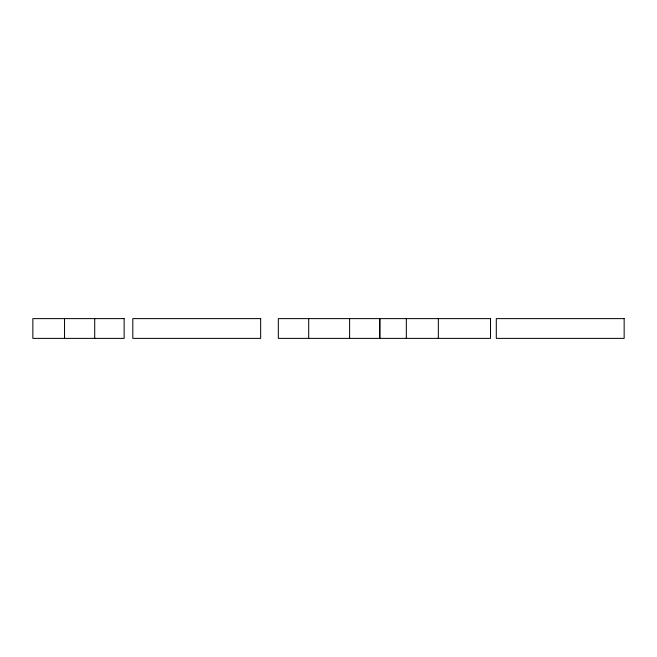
<?xml version="1.0" encoding="UTF-8"?>
<svg xmlns="http://www.w3.org/2000/svg" width="657" height="657" viewBox="0 0 657 657"><rect width="100%" height="100%" fill="white"/><g stroke="black" fill="none" stroke-linecap="round" stroke-linejoin="round"><path stroke-width="0.99" d="M438.334 318.62L438.334 338.38M406.33 318.62L406.33 338.38M349.606 318.62L349.606 338.38M308.691 318.62L308.691 338.38M94.715 318.62L94.715 338.38M64.526 318.62L64.526 338.38M124.132 318.62L32.85 318.62L32.85 338.38L124.132 338.38L124.132 318.62M260.657 318.62L132.804 318.62L132.804 338.38L260.657 338.38L260.657 318.62M490.516 318.62L278.322 318.62L278.322 338.38L490.516 338.38L490.516 318.62M624.15 318.62L496.298 318.62L496.298 338.38L624.15 338.38L624.15 318.62M379.803 338.38L379.803 318.62L379.779 338.38"/></g></svg>
